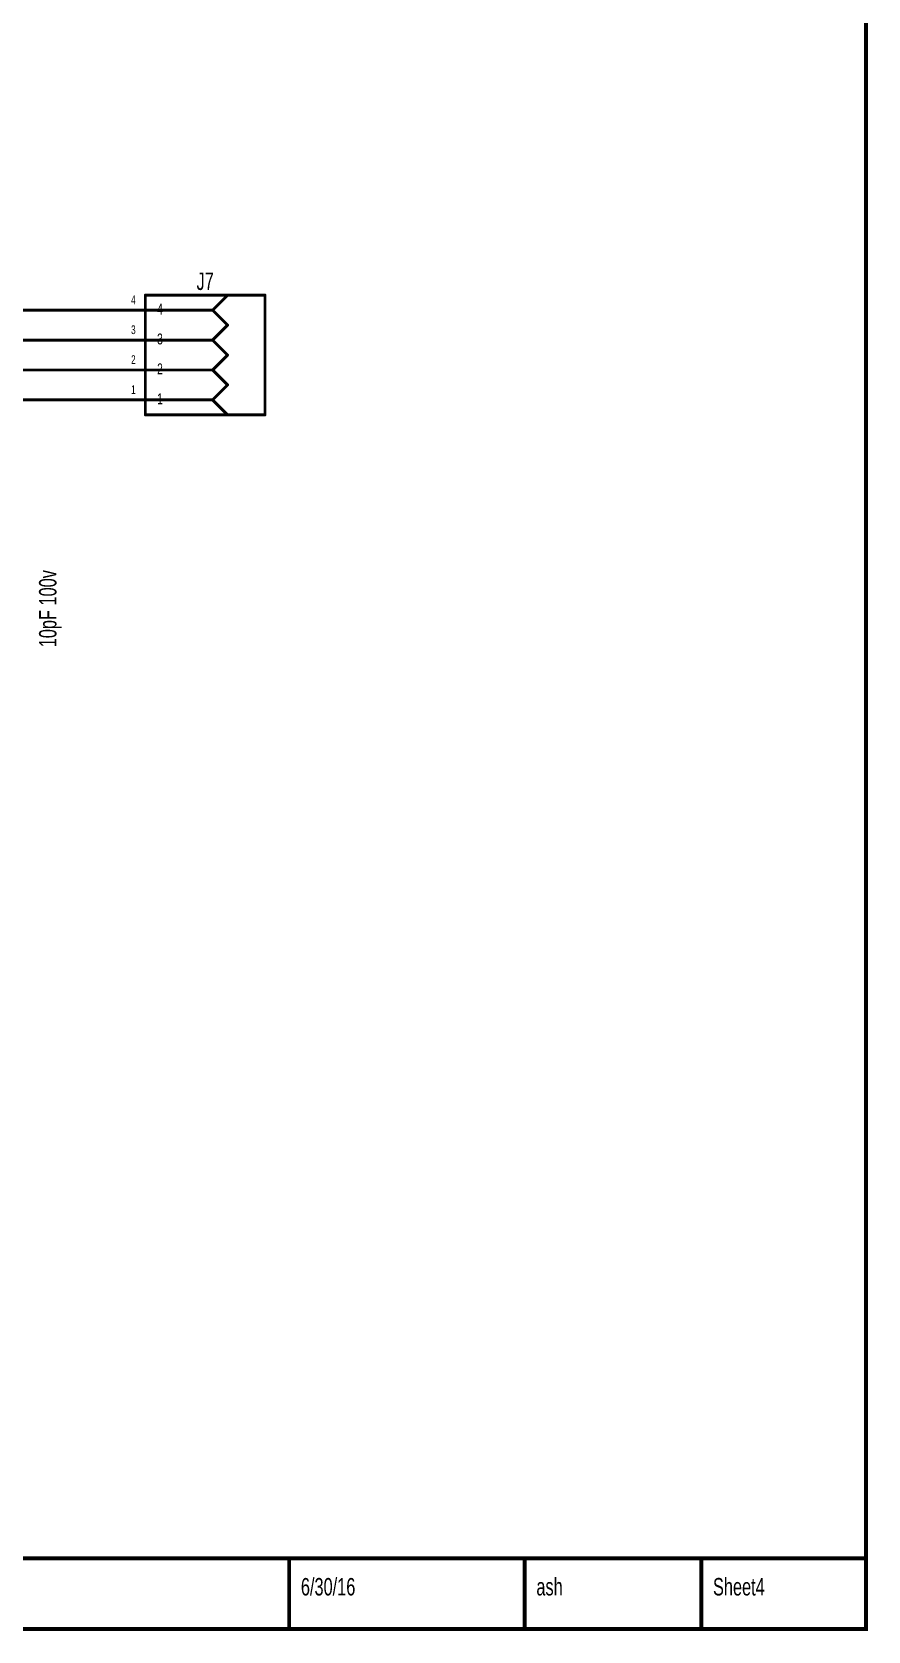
# Model space of a CAD drawing. Extents: x -2.1 to 9.4, y -2.2 to 5.9.
# Drawn here: x 6.62 to 9.42, y -2.23 to 3.12 of the extents above; entities that cross this region are included whole.
import ezdxf
from ezdxf.enums import TextEntityAlignment as Align

# ---------------------------------------------------------------- set-up
doc = ezdxf.new("R2010")
doc.units = 0
for name, color, linetype in [('Element', 253, 'CONTINUOUS'), ('Net', 50, 'CONTINUOUS'), ('Pin', 50, 'CONTINUOUS'), ('Titles', 253, 'CONTINUOUS')]:
    doc.layers.add(name, color=color, linetype=linetype)

msp = doc.modelspace()

# ---------------------------------------------------------------- linework, layer by layer
at = {"layer": 'Element', "linetype": 'CONTINUOUS', "const_width": 0.0049}
for points in [[(6.9971, 2.2382, 1), (7.0021, 2.2382, 1), (6.9971, 2.2382, 1)], [(6.9971, 2.2382, 1), (7.0021, 2.2382, 1), (6.9971, 2.2382, 1)], [(6.9971, 2.1882, 1), (7.0021, 2.1882, 1), (6.9971, 2.1882, 1)], [(7.2221, 2.1882, 1), (7.2271, 2.1882, 1), (7.2221, 2.1882, 1)], [(7.2221, 2.1882, 1), (7.2271, 2.1882, 1), (7.2221, 2.1882, 1)], [(7.2221, 2.1882, 1), (7.2271, 2.1882, 1), (7.2221, 2.1882, 1)], [(7.2721, 2.2382, 1), (7.2771, 2.2382, 1), (7.2721, 2.2382, 1)], [(7.3971, 2.2382, 1), (7.4021, 2.2382, 1), (7.3971, 2.2382, 1)], [(7.3971, 2.2382, 1), (7.4021, 2.2382, 1), (7.3971, 2.2382, 1)], [(7.2721, 2.1382, 1), (7.2771, 2.1382, 1), (7.2721, 2.1382, 1)], [(7.2721, 2.1382, 1), (7.2771, 2.1382, 1), (7.2721, 2.1382, 1)], [(6.9971, 2.0882, 1), (7.0021, 2.0882, 1), (6.9971, 2.0882, 1)], [(7.2221, 2.0882, 1), (7.2271, 2.0882, 1), (7.2221, 2.0882, 1)], [(7.2221, 2.0882, 1), (7.2271, 2.0882, 1), (7.2221, 2.0882, 1)], [(7.2221, 2.0882, 1), (7.2271, 2.0882, 1), (7.2221, 2.0882, 1)], [(7.2721, 2.0382, 1), (7.2771, 2.0382, 1), (7.2721, 2.0382, 1)], [(7.2721, 2.0382, 1), (7.2771, 2.0382, 1), (7.2721, 2.0382, 1)], [(6.9971, 1.9882, 1), (7.0021, 1.9882, 1), (6.9971, 1.9882, 1)], [(7.2221, 1.9882, 1), (7.2271, 1.9882, 1), (7.2221, 1.9882, 1)], [(7.2221, 1.9882, 1), (7.2271, 1.9882, 1), (7.2221, 1.9882, 1)], [(7.2221, 1.9882, 1), (7.2271, 1.9882, 1), (7.2221, 1.9882, 1)], [(7.2721, 1.9382, 1), (7.2771, 1.9382, 1), (7.2721, 1.9382, 1)], [(7.2721, 1.9382, 1), (7.2771, 1.9382, 1), (7.2721, 1.9382, 1)], [(6.9971, 1.8882, 1), (7.0021, 1.8882, 1), (6.9971, 1.8882, 1)], [(7.2221, 1.8882, 1), (7.2271, 1.8882, 1), (7.2221, 1.8882, 1)], [(7.2221, 1.8882, 1), (7.2271, 1.8882, 1), (7.2221, 1.8882, 1)], [(7.2221, 1.8882, 1), (7.2271, 1.8882, 1), (7.2221, 1.8882, 1)], [(6.9971, 1.8382, 1), (7.0021, 1.8382, 1), (6.9971, 1.8382, 1)], [(6.9971, 1.8382, 1), (7.0021, 1.8382, 1), (6.9971, 1.8382, 1)], [(7.2721, 1.8382, 1), (7.2771, 1.8382, 1), (7.2721, 1.8382, 1)], [(7.3971, 1.8382, 1), (7.4021, 1.8382, 1), (7.3971, 1.8382, 1)], [(7.3971, 1.8382, 1), (7.4021, 1.8382, 1), (7.3971, 1.8382, 1)]]:
    msp.add_lwpolyline(points, format="xyb", dxfattribs=at)
at = {"layer": 'Element', "linetype": 'CONTINUOUS', "const_width": 0.0098}
for points in [[(6.9996, 1.8382), (6.9996, 2.2382)], [(7.3996, 2.2382), (6.9996, 2.2382)], [(7.2246, 2.1882), (6.9996, 2.1882)], [(7.2746, 2.2382), (7.2246, 2.1882)], [(7.2246, 2.1882), (7.2746, 2.1382)], [(7.3996, 2.2382), (7.3996, 1.8382)], [(7.2746, 2.1382), (7.2246, 2.0882)], [(7.2246, 2.0882), (6.9996, 2.0882)], [(7.2246, 2.0882), (7.2746, 2.0382)], [(7.2746, 2.0382), (7.2246, 1.9882)], [(7.2246, 1.9882), (6.9996, 1.9882)], [(7.2746, 1.9382), (7.2246, 1.9882)], [(7.2746, 1.9382), (7.2246, 1.8882)], [(7.2246, 1.8882), (6.9996, 1.8882)], [(7.2746, 1.8382), (7.2246, 1.8882)], [(7.3996, 1.8382), (6.9996, 1.8382)]]:
    msp.add_lwpolyline(points, dxfattribs=at)
at = {"layer": 'Net', "linetype": 'CONTINUOUS', "const_width": 0.0098}
for points in [[(6.8496, 2.1882), (4.2705, 2.1882)], [(6.8496, 2.0882), (4.4572, 2.0882)], [(6.8496, 1.9882), (4.6543, 1.9882)], [(4.8548, 1.8882), (6.8496, 1.8882)]]:
    msp.add_lwpolyline(points, dxfattribs=at)
at = {"layer": 'Net', "linetype": 'CONTINUOUS', "const_width": 0.0049}
for points in [[(6.8471, 2.1882, 1), (6.8521, 2.1882, 1), (6.8471, 2.1882, 1)], [(6.8471, 2.0882, 1), (6.8521, 2.0882, 1), (6.8471, 2.0882, 1)], [(6.8471, 1.9882, 1), (6.8521, 1.9882, 1), (6.8471, 1.9882, 1)], [(6.8471, 1.8882, 1), (6.8521, 1.8882, 1), (6.8471, 1.8882, 1)]]:
    msp.add_lwpolyline(points, format="xyb", dxfattribs=at)
at = {"layer": 'Pin', "linetype": 'CONTINUOUS', "const_width": 0.0049}
for points in [[(6.8471, 2.1882, 1), (6.8521, 2.1882, 1), (6.8471, 2.1882, 1)], [(6.9971, 2.1882, 1), (7.0021, 2.1882, 1), (6.9971, 2.1882, 1)], [(6.8471, 2.0882, 1), (6.8521, 2.0882, 1), (6.8471, 2.0882, 1)], [(6.9971, 2.0882, 1), (7.0021, 2.0882, 1), (6.9971, 2.0882, 1)], [(6.8471, 1.9882, 1), (6.8521, 1.9882, 1), (6.8471, 1.9882, 1)], [(6.9971, 1.9882, 1), (7.0021, 1.9882, 1), (6.9971, 1.9882, 1)], [(6.8471, 1.8882, 1), (6.8521, 1.8882, 1), (6.8471, 1.8882, 1)], [(6.9971, 1.8882, 1), (7.0021, 1.8882, 1), (6.9971, 1.8882, 1)]]:
    msp.add_lwpolyline(points, format="xyb", dxfattribs=at)
at = {"layer": 'Pin', "linetype": 'CONTINUOUS', "const_width": 0.0098}
for points in [[(6.9996, 2.1882), (6.8496, 2.1882)], [(6.9996, 2.0882), (6.8496, 2.0882)], [(6.9996, 1.9882), (6.8496, 1.9882)], [(6.9996, 1.8882), (6.8496, 1.8882)]]:
    msp.add_lwpolyline(points, dxfattribs=at)
at = {"layer": 'Titles', "linetype": 'CONTINUOUS', "const_width": 0.0131}
for points in [[(9.4095, -2.2204), (-2.0835, -2.2204), (-2.0835, 5.8476), (9.4095, 5.8476), (9.4095, -2.2204)], [(3.189, -1.9842), (7.4804, -1.9842)], [(7.4804, -1.9842), (7.4804, -2.2204)], [(7.4804, -1.9842), (8.2678, -1.9842)], [(7.4804, -1.9842), (7.4804, -2.2204)], [(8.2678, -1.9842), (8.2678, -2.2204)], [(8.2678, -1.9842), (8.8583, -1.9842)], [(8.2678, -1.9842), (8.2678, -2.2204)], [(8.8583, -1.9842), (8.8583, -2.2204)], [(8.8583, -1.9842), (9.4095, -1.9842)], [(8.8583, -1.9842), (8.8583, -2.2204)], [(9.4095, -1.9842), (9.4095, -2.2204)], [(3.189, -2.2204), (7.4804, -2.2204)], [(7.4804, -2.2204), (8.2678, -2.2204)], [(8.2678, -2.2204), (8.8583, -2.2204)], [(8.8583, -2.2204), (9.4095, -2.2204)]]:
    msp.add_lwpolyline(points, dxfattribs=at)

# ---------------------------------------------------------------- texts
at = {"layer": 'Element', "width": 0.7}
msp.add_text('J7', height=0.0583, dxfattribs=at).set_placement((7.1996, 2.2382), align=Align.BOTTOM_CENTER)
msp.add_text('10pF 100v', height=0.0583, rotation=90, dxfattribs=at).set_placement((6.7199, 1.1903), align=Align.BOTTOM_CENTER)
at = {"layer": 'Pin', "width": 0.7}
for s, height, p in [('4', 0.0292, (6.952, 2.2374)), ('4', 0.0365, (7.039, 2.2101)), ('3', 0.0292, (6.952, 2.1374)), ('3', 0.0365, (7.039, 2.1101)), ('2', 0.0292, (6.952, 2.0374)), ('2', 0.0365, (7.039, 2.0101)), ('1', 0.0292, (6.952, 1.9374)), ('1', 0.0365, (7.039, 1.9101))]:
    msp.add_text(s, height=height, dxfattribs=at).set_placement(p, align=Align.TOP_LEFT)
at = {"layer": 'Titles', "width": 0.7}
for s, p in [('6/30/16', (7.5197, -2.0498)), ('ash', (8.3071, -2.0498)), ('Sheet4', (8.8977, -2.0498))]:
    msp.add_text(s, height=0.0583, dxfattribs=at).set_placement(p, align=Align.TOP_LEFT)

doc.saveas('drawing.dxf')
